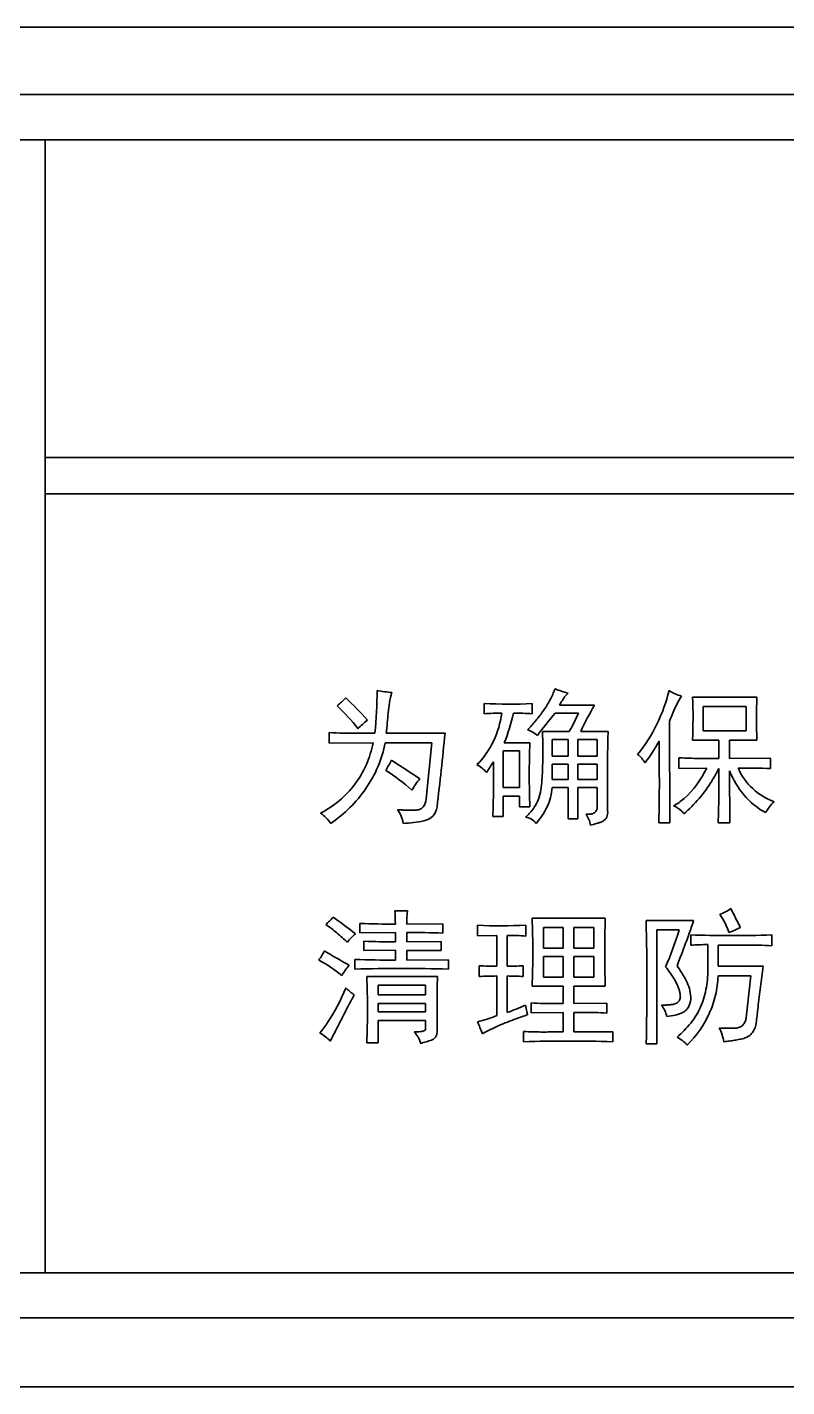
# Model space of a CAD drawing. Header units: millimetres. Extents: x 32496 to 166256, y 3504 to 23939.
# Drawn here: x 41581.1 to 41597.87, y 11585.08 to 11615.08 of the extents above; entities that cross this region are included whole.
import ezdxf

# ---------------------------------------------------------------- set-up
doc = ezdxf.new("R2010")
doc.units = ezdxf.units.MM
doc.layers.get('0').update_dxf_attribs({"lineweight": 35})

msp = doc.modelspace()

# ---------------------------------------------------------------- linework, layer by layer
at = {"linetype": 'Continuous'}
for p, q in [((41556.14, 11615.075), (41638.14, 11615.075)), ((41556.069, 11613.593), (41638.21, 11613.593)), ((41638.21, 11612.593), (41556.069, 11612.593)), ((41581.501, 11612.593), (41581.501, 11605.578)), ((41581.501, 11605.578), (41581.501, 11604.778)), ((41581.501, 11605.578), (41638.64, 11605.578)), ((41581.501, 11604.778), (41581.501, 11587.594)), ((41638.64, 11604.778), (41581.501, 11604.778)), ((41591.189, 11599.926), (41591.189, 11600.152)), ((41592.248, 11600.152), (41592.248, 11599.926)), ((41592.853, 11600.115), (41593.622, 11600.115)), ((41595.785, 11600.291), (41597.21, 11600.291)), ((41593.269, 11599.938), (41592.752, 11599.938)), ((41596.025, 11600.089), (41596.025, 11599.547)), ((41596.97, 11600.089), (41596.025, 11600.089)), ((41596.97, 11599.547), (41596.97, 11600.089)), ((41587.766, 11599.276), (41587.766, 11599.51)), ((41592.475, 11599.535), (41593.067, 11599.535)), ((41593.32, 11599.535), (41593.925, 11599.535)), ((41595.281, 11599.762), (41595.287, 11597.518)), ((41596.025, 11599.547), (41596.97, 11599.547)), ((41588.736, 11599.283), (41587.766, 11599.276)), ((41588.395, 11599.497), (41588.436, 11599.497)), ((41588.395, 11599.497), (41588.436, 11599.497)), ((41590.035, 11599.283), (41589.001, 11599.283)), ((41589.026, 11599.497), (41590.324, 11599.497)), ((41589.909, 11598.047), (41590.035, 11599.283)), ((41591.631, 11599.283), (41592.198, 11599.283)), ((41592.689, 11599.358), (41592.689, 11598.993)), ((41593.043, 11599.358), (41592.689, 11599.358)), ((41593.043, 11598.993), (41593.043, 11599.358)), ((41593.257, 11599.358), (41593.257, 11598.993)), ((41593.685, 11599.358), (41593.257, 11599.358)), ((41593.685, 11598.993), (41593.685, 11599.358)), ((41596.365, 11599.346), (41595.785, 11599.346)), ((41596.365, 11598.942), (41596.365, 11599.346)), ((41596.605, 11599.346), (41596.605, 11598.942)), ((41597.21, 11599.346), (41596.605, 11599.346)), ((41591.606, 11599.106), (41591.606, 11598.3)), ((41591.971, 11599.106), (41591.606, 11599.106)), ((41591.971, 11598.3), (41591.971, 11599.106)), ((41592.689, 11598.993), (41593.043, 11598.993)), ((41593.257, 11598.993), (41593.685, 11598.993)), ((41595.483, 11598.722), (41595.483, 11598.955)), ((41596.605, 11598.942), (41597.512, 11598.949)), ((41597.512, 11598.949), (41597.512, 11598.716)), ((41592.689, 11598.816), (41592.689, 11598.476)), ((41593.043, 11598.816), (41592.689, 11598.816)), ((41593.043, 11598.476), (41593.043, 11598.816)), ((41593.257, 11598.816), (41593.257, 11598.476)), ((41593.685, 11598.816), (41593.257, 11598.816)), ((41593.685, 11598.476), (41593.685, 11598.816)), ((41596.1, 11598.728), (41595.483, 11598.722)), ((41596.605, 11598.665), (41596.611, 11597.518)), ((41592.689, 11598.476), (41593.043, 11598.476)), ((41593.257, 11598.476), (41593.685, 11598.476)), ((41591.606, 11598.3), (41591.971, 11598.3)), ((41591.606, 11598.111), (41591.606, 11597.657)), ((41591.971, 11598.111), (41591.606, 11598.111)), ((41591.971, 11597.871), (41591.971, 11598.111)), ((41593.043, 11598.3), (41592.689, 11598.3)), ((41593.043, 11597.606), (41593.043, 11598.3)), ((41593.257, 11598.3), (41593.257, 11597.606)), ((41593.685, 11598.3), (41593.257, 11598.3)), ((41593.685, 11597.871), (41593.685, 11598.3)), ((41592.198, 11597.871), (41591.971, 11597.871)), ((41591.606, 11597.657), (41591.379, 11597.657)), ((41593.257, 11597.606), (41593.043, 11597.606)), ((41595.287, 11597.518), (41595.042, 11597.518)), ((41596.611, 11597.518), (41596.352, 11597.518)), ((41589.215, 11595.577), (41589.493, 11595.577)), ((41592.248, 11595.413), (41593.862, 11595.413)), ((41594.764, 11595.362), (41595.81, 11595.362)), ((41588.446, 11595.092), (41588.446, 11595.3)), ((41589.228, 11595.098), (41588.446, 11595.092)), ((41589.228, 11594.896), (41589.228, 11595.098)), ((41589.48, 11595.287), (41590.274, 11595.293)), ((41589.48, 11595.098), (41589.48, 11594.896)), ((41590.274, 11595.293), (41590.274, 11595.085)), ((41591.038, 11595.029), (41591.038, 11595.262)), ((41591.467, 11595.035), (41591.038, 11595.029)), ((41591.467, 11594.354), (41591.467, 11595.035)), ((41591.694, 11595.035), (41591.694, 11594.354)), ((41592.109, 11595.262), (41592.109, 11595.022)), ((41592.5, 11595.211), (41592.5, 11594.757)), ((41592.929, 11595.211), (41592.5, 11595.211)), ((41592.929, 11594.757), (41592.929, 11595.211)), ((41593.168, 11595.211), (41593.168, 11594.757)), ((41593.609, 11595.211), (41593.168, 11595.211)), ((41593.609, 11594.757), (41593.609, 11595.211)), ((41595.003, 11595.161), (41595.003, 11592.64)), ((41595.495, 11595.161), (41595.003, 11595.161)), ((41595.706, 11595.061), (41595.697, 11595.034)), ((41595.707, 11595.061), (41595.697, 11595.034)), ((41595.747, 11594.82), (41595.747, 11595.047)), ((41597.537, 11595.047), (41597.537, 11594.808)), ((41588.535, 11594.701), (41588.535, 11594.909)), ((41589.228, 11594.707), (41588.535, 11594.701)), ((41589.228, 11594.493), (41589.228, 11594.707)), ((41589.48, 11594.896), (41590.236, 11594.902)), ((41589.48, 11594.705), (41589.48, 11594.493)), ((41590.236, 11594.699), (41589.48, 11594.705)), ((41590.236, 11594.902), (41590.236, 11594.699)), ((41592.5, 11594.757), (41592.929, 11594.757)), ((41593.168, 11594.757), (41593.609, 11594.757)), ((41596.125, 11594.329), (41596.125, 11594.833)), ((41596.352, 11594.82), (41596.352, 11594.354)), ((41588.333, 11594.291), (41588.333, 11594.505)), ((41589.48, 11594.493), (41590.4, 11594.499)), ((41590.4, 11594.499), (41590.4, 11594.291)), ((41592.5, 11594.569), (41592.5, 11594.115)), ((41592.929, 11594.569), (41592.5, 11594.569)), ((41592.929, 11594.115), (41592.929, 11594.569)), ((41593.168, 11594.569), (41593.168, 11594.115)), ((41593.609, 11594.569), (41593.168, 11594.569)), ((41593.609, 11594.115), (41593.609, 11594.569)), ((41588.598, 11594.127), (41590.161, 11594.127)), ((41591.076, 11594.127), (41591.076, 11594.367)), ((41591.467, 11593.27), (41591.467, 11594.14)), ((41591.694, 11594.14), (41591.694, 11593.333)), ((41592.047, 11594.367), (41592.047, 11594.127)), ((41592.5, 11594.115), (41592.929, 11594.115)), ((41593.168, 11594.115), (41593.609, 11594.115)), ((41596.352, 11594.354), (41597.348, 11594.354)), ((41597.071, 11594.14), (41596.352, 11594.14)), ((41596.97, 11593.22), (41597.071, 11594.14)), ((41588.85, 11593.938), (41588.85, 11593.724)), ((41589.896, 11593.938), (41588.85, 11593.938)), ((41589.896, 11593.724), (41589.896, 11593.938)), ((41592.929, 11593.913), (41592.248, 11593.913)), ((41592.929, 11593.535), (41592.929, 11593.913)), ((41593.168, 11593.913), (41593.168, 11593.535)), ((41593.862, 11593.913), (41593.168, 11593.913)), ((41588.85, 11593.724), (41589.896, 11593.724)), ((41588.85, 11593.535), (41588.85, 11593.346)), ((41589.896, 11593.535), (41588.85, 11593.535)), ((41589.896, 11593.346), (41589.896, 11593.535)), ((41592.223, 11593.327), (41592.223, 11593.547)), ((41593.168, 11593.535), (41593.899, 11593.541)), ((41593.899, 11593.541), (41593.899, 11593.32)), ((41588.85, 11593.346), (41589.896, 11593.346)), ((41592.929, 11593.333), (41592.223, 11593.327)), ((41592.929, 11592.905), (41592.929, 11593.333)), ((41593.168, 11593.333), (41593.168, 11592.905)), ((41588.85, 11593.157), (41588.85, 11592.665)), ((41589.896, 11593.157), (41588.85, 11593.157)), ((41589.896, 11592.98), (41589.896, 11593.157)), ((41592.059, 11592.69), (41592.059, 11592.917)), ((41593.168, 11592.905), (41594.026, 11592.911)), ((41594.026, 11592.911), (41594.026, 11592.69)), ((41588.85, 11592.665), (41588.598, 11592.665)), ((41595.003, 11592.64), (41594.764, 11592.64)), ((41580.701, 11587.594), (41581.501, 11587.594)), ((41581.501, 11587.594), (41638.21, 11587.594)), ((41638.21, 11586.594), (41556.069, 11586.594)), ((41638.14, 11585.075), (41556.14, 11585.075))]:
    msp.add_line(p, q, dxfattribs=at)
for centre, radius, start, end in [((41593.46, 11602.045), 1.717, 245.6676, 255.9429), ((41589.214, 11601.713), 4.426, 330.5233, 336.3632), ((41637.549, 11544.089), 74.143, 131.30395, 131.52509), ((41588.514, 11655.564), 56.068, 269.9199, 270.2659), ((41574.622, 11576.208), 26.943, 55.7904, 57.3961), ((41556.524, 11620.662), 41.118, 327.5962, 327.9913), ((41591.501, 11598.385), 0.951, 308.8101, 323.0423), ((41591.516, 11598.374), 0.933, 323.0737, 325.965), ((41579.634, 11600.753), 17.051, 340.4993, 341.5696), ((41584.293, 11590.009), 6.486, 51.3258, 51.8561), ((41587.102, 11597.793), 8.796, 336.8951, 342.5848), ((41578.854, 11601.031), 17.879, 339.8159, 340.4034), ((41596.695, 11624.251), 29.219, 268.1405, 269.7976), ((41596.681, 11618.858), 23.826, 269.7854, 272.0582), ((41577.25, 11601.622), 19.588, 338.2593, 339.8091), ((41585.89, 11591.508), 3.41, 50.8488, 61.0813), ((41589.367, 11556.435), 37.871, 88.436, 91.564), ((41570.428, 11593.396), 18.184, 357.6964, 2.3036), ((41591.693, 11599.202), 4.848, 270.0076, 274.181), ((41591.693, 11589.29), 4.85, 85.82, 89.9913), ((41590.642, 11596.817), 3.868, 229.5151, 233.1085), ((41594.206, 11593.866), 2.14, 193.8762, 195.1876), ((41594.32, 11593.896), 2.257, 195.1815, 195.7697), ((41584.706, 11590.259), 6.953, 22.0317, 24.4044)]:
    msp.add_arc(centre, radius, start, end, dxfattribs=at)
for points in [[(41588.774, 11599.497), (41588.811, 11599.811), (41588.825, 11600.127), (41588.824, 11600.442)], [(41588.824, 11600.442), (41588.933, 11600.422), (41589.043, 11600.403), (41589.153, 11600.392)], [(41595.269, 11600.442), (41595.35, 11600.382), (41595.448, 11600.344), (41595.546, 11600.316)], [(41587.942, 11600.102), (41588.011, 11600.155), (41588.075, 11600.213), (41588.131, 11600.279)], [(41588.396, 11599.598), (41588.265, 11599.783), (41588.106, 11599.946), (41587.942, 11600.102)], [(41588.131, 11600.279), (41588.296, 11600.12), (41588.461, 11599.96), (41588.61, 11599.787)], [(41591.189, 11600.152), (41591.542, 11600.135), (41591.896, 11600.133), (41592.248, 11600.152)], [(41593.622, 11600.115), (41593.515, 11599.925), (41593.408, 11599.734), (41593.32, 11599.535)], [(41595.785, 11599.346), (41595.802, 11599.66), (41595.804, 11599.976), (41595.785, 11600.291)], [(41597.21, 11600.291), (41597.193, 11599.976), (41597.191, 11599.66), (41597.21, 11599.346)], [(41591.58, 11599.938), (41591.45, 11599.938), (41591.319, 11599.936), (41591.189, 11599.926)], [(41591.832, 11599.938), (41591.784, 11599.715), (41591.719, 11599.494), (41591.631, 11599.283)], [(41592.248, 11599.926), (41592.11, 11599.936), (41591.971, 11599.939), (41591.832, 11599.938)], [(41592.752, 11599.938), (41592.617, 11599.779), (41592.488, 11599.614), (41592.362, 11599.447)], [(41587.766, 11599.51), (41587.976, 11599.5), (41588.185, 11599.497), (41588.395, 11599.497)], [(41592.362, 11599.447), (41592.299, 11599.501), (41592.226, 11599.546), (41592.147, 11599.573)], [(41590.324, 11599.497), (41590.272, 11598.954), (41590.211, 11598.413), (41590.148, 11597.871)], [(41592.198, 11599.283), (41592.178, 11598.813), (41592.18, 11598.341), (41592.198, 11597.871)], [(41595.054, 11599.321), (41594.958, 11599.156), (41594.856, 11598.993), (41594.739, 11598.842)], [(41589.014, 11598.678), (41589.06, 11598.751), (41589.104, 11598.826), (41589.14, 11598.905)], [(41594.739, 11598.842), (41594.698, 11598.914), (41594.642, 11598.981), (41594.575, 11599.03)], [(41589.594, 11598.237), (41589.414, 11598.4), (41589.22, 11598.549), (41589.014, 11598.678)], [(41591.24, 11598.627), (41591.184, 11598.701), (41591.107, 11598.76), (41591.026, 11598.804)], [(41597.512, 11598.716), (41597.273, 11598.729), (41597.033, 11598.73), (41596.794, 11598.728)], [(41589.77, 11598.489), (41589.699, 11598.415), (41589.644, 11598.326), (41589.594, 11598.237)], [(41587.804, 11597.506), (41587.739, 11597.591), (41587.666, 11597.674), (41587.577, 11597.732)], [(41589.404, 11597.506), (41589.382, 11597.612), (41589.341, 11597.719), (41589.278, 11597.808)], [(41593.534, 11597.468), (41593.525, 11597.554), (41593.486, 11597.639), (41593.433, 11597.707)], [(41597.588, 11597.984), (41597.511, 11597.917), (41597.45, 11597.833), (41597.399, 11597.745)], [(41596.39, 11595.501), (41596.475, 11595.532), (41596.558, 11595.573), (41596.63, 11595.627)], [(41596.63, 11595.627), (41596.702, 11595.489), (41596.774, 11595.351), (41596.844, 11595.211)], [(41587.69, 11595.274), (41587.749, 11595.325), (41587.805, 11595.379), (41587.854, 11595.438)], [(41587.854, 11595.438), (41588.004, 11595.331), (41588.154, 11595.224), (41588.299, 11595.11)], [(41589.228, 11595.287), (41589.228, 11595.384), (41589.224, 11595.481), (41589.215, 11595.577)], [(41589.493, 11595.577), (41589.485, 11595.481), (41589.48, 11595.384), (41589.48, 11595.287)], [(41592.248, 11593.913), (41592.265, 11594.413), (41592.267, 11594.913), (41592.248, 11595.413)], [(41593.862, 11595.413), (41593.843, 11594.913), (41593.845, 11594.413), (41593.862, 11593.913)], [(41594.764, 11592.64), (41594.787, 11593.547), (41594.784, 11594.455), (41594.764, 11595.362)], [(41596.592, 11595.098), (41596.544, 11595.24), (41596.478, 11595.379), (41596.39, 11595.501)], [(41588.346, 11595.073), (41588.281, 11595.016), (41588.221, 11594.953), (41588.169, 11594.884)], [(41588.446, 11595.3), (41588.707, 11595.286), (41588.967, 11595.286), (41589.228, 11595.287)], [(41590.274, 11595.085), (41590.01, 11595.099), (41589.745, 11595.1), (41589.48, 11595.098)], [(41591.038, 11595.262), (41591.395, 11595.24), (41591.753, 11595.243), (41592.109, 11595.262)], [(41592.109, 11595.022), (41591.971, 11595.033), (41591.832, 11595.037), (41591.694, 11595.035)], [(41596.844, 11595.211), (41596.762, 11595.17), (41596.677, 11595.133), (41596.592, 11595.098)], [(41588.535, 11594.909), (41588.765, 11594.896), (41588.997, 11594.895), (41589.228, 11594.896)], [(41596.125, 11594.833), (41595.999, 11594.833), (41595.873, 11594.829), (41595.747, 11594.82)], [(41587.539, 11594.493), (41587.585, 11594.557), (41587.627, 11594.625), (41587.665, 11594.694)], [(41587.665, 11594.694), (41587.842, 11594.584), (41588.024, 11594.48), (41588.207, 11594.379)], [(41588.333, 11594.505), (41588.631, 11594.492), (41588.93, 11594.491), (41589.228, 11594.493)], [(41588.207, 11594.379), (41588.15, 11594.306), (41588.095, 11594.23), (41588.043, 11594.152)], [(41591.076, 11594.367), (41591.206, 11594.358), (41591.336, 11594.354), (41591.467, 11594.354)], [(41591.467, 11594.14), (41591.336, 11594.14), (41591.206, 11594.137), (41591.076, 11594.127)], [(41591.038, 11593.132), (41591.186, 11593.157), (41591.329, 11593.21), (41591.467, 11593.27)], [(41591.694, 11593.333), (41591.83, 11593.383), (41591.965, 11593.437), (41592.097, 11593.497)], [(41592.097, 11593.497), (41592.107, 11593.448), (41592.117, 11593.4), (41592.129, 11593.353)], [(41595.218, 11593.245), (41595.2, 11593.335), (41595.157, 11593.421), (41595.105, 11593.497)], [(41596.479, 11592.69), (41596.461, 11592.795), (41596.425, 11592.898), (41596.378, 11592.993)], [(41587.791, 11592.703), (41587.723, 11592.771), (41587.649, 11592.835), (41587.564, 11592.879)], [(41595.672, 11592.615), (41595.608, 11592.686), (41595.531, 11592.748), (41595.445, 11592.791)]]:
    msp.add_open_spline(points, degree=3, dxfattribs=at)
for points, knots in [([(41592.147, 11599.573), (41592.211, 11599.639), (41592.332, 11599.775), (41592.5, 11599.993), (41592.646, 11600.226), (41592.721, 11600.394), (41592.752, 11600.48)], [0, 0, 0, 0, 0.249941, 0.500009, 0.749991, 1, 1, 1, 1]), ([(41594.575, 11599.03), (41594.743, 11599.234), (41595.03, 11599.684), (41595.206, 11600.186), (41595.269, 11600.442)], [0, 0, 0, 0, 0.499882, 1, 1, 1, 1]), ([(41589.153, 11600.392), (41589.13, 11600.32), (41589.093, 11600.173), (41589.068, 11599.948), (41589.051, 11599.722), (41589.034, 11599.572), (41589.026, 11599.497)], [0, 0, 0, 0, 0.250092, 0.499971, 0.750043, 1, 1, 1, 1]), ([(41593.043, 11600.379), (41593.022, 11600.362), (41592.972, 11600.314), (41592.913, 11600.222), (41592.872, 11600.151), (41592.853, 11600.115)], [0, 0, 0, 0, 0.25018, 0.624988, 1, 1, 1, 1]), ([(41595.546, 11600.316), (41595.503, 11600.252), (41595.427, 11600.118), (41595.346, 11599.929), (41595.299, 11599.81), (41595.281, 11599.762)], [0, 0, 0, 0, 0.374937, 0.749993, 1, 1, 1, 1]), ([(41591.026, 11598.804), (41591.182, 11598.949), (41591.428, 11599.313), (41591.545, 11599.728), (41591.58, 11599.938)], [0, 0, 0, 0, 0.499344, 1, 1, 1, 1]), ([(41592.288, 11597.852), (41592.328, 11597.911), (41592.396, 11598.039), (41592.447, 11598.249), (41592.466, 11598.463), (41592.48, 11598.749), (41592.486, 11599.106), (41592.48, 11599.392), (41592.475, 11599.535)], [0, 0, 0, 0, 0.125258, 0.250058, 0.375336, 0.500276, 0.750114, 1, 1, 1, 1]), ([(41593.925, 11599.535), (41593.92, 11599.389), (41593.91, 11599.024), (41593.912, 11598.44), (41593.912, 11598.002), (41593.912, 11597.783)], [0, 0, 0, 0, 0.250004, 0.625, 1, 1, 1, 1]), ([(41587.577, 11597.732), (41587.725, 11597.809), (41588.005, 11597.995), (41588.35, 11598.363), (41588.605, 11598.797), (41588.704, 11599.119), (41588.736, 11599.283)], [0, 0, 0, 0, 0.249992, 0.499989, 0.749992, 1, 1, 1, 1]), ([(41589.001, 11599.283), (41588.935, 11598.925), (41588.637, 11598.232), (41588.101, 11597.716), (41587.804, 11597.506)], [0, 0, 0, 0, 0.499597, 1, 1, 1, 1]), ([(41595.042, 11597.518), (41595.047, 11597.668), (41595.056, 11598.044), (41595.054, 11598.645), (41595.054, 11599.096), (41595.054, 11599.321)], [0, 0, 0, 0, 0.250004, 0.625, 1, 1, 1, 1]), ([(41595.483, 11598.955), (41595.593, 11598.948), (41595.813, 11598.94), (41596.108, 11598.943), (41596.292, 11598.942), (41596.365, 11598.942)], [0, 0, 0, 0, 0.374988, 0.75, 1, 1, 1, 1]), ([(41591.379, 11597.657), (41591.383, 11597.758), (41591.392, 11598.01), (41591.392, 11598.413), (41591.391, 11598.716), (41591.391, 11598.867)], [0, 0, 0, 0, 0.250006, 0.624999, 1, 1, 1, 1]), ([(41595.369, 11597.896), (41595.452, 11597.94), (41595.76, 11598.155), (41595.978, 11598.477), (41596.1, 11598.728)], [0, 0, 0, 0, 0.25113, 1, 1, 1, 1]), ([(41596.365, 11598.716), (41596.318, 11598.621), (41596.114, 11598.253), (41595.838, 11597.922), (41595.596, 11597.72)], [0, 0, 0, 0, 0.250691, 1, 1, 1, 1]), ([(41596.352, 11597.518), (41596.357, 11597.618), (41596.367, 11597.867), (41596.365, 11598.267), (41596.366, 11598.566), (41596.365, 11598.716)], [0, 0, 0, 0, 0.250008, 0.624999, 1, 1, 1, 1]), ([(41597.399, 11597.745), (41597.218, 11597.842), (41596.893, 11598.114), (41596.684, 11598.475), (41596.605, 11598.665)], [0, 0, 0, 0, 0.499611, 1, 1, 1, 1]), ([(41596.794, 11598.728), (41596.87, 11598.559), (41597.088, 11598.247), (41597.414, 11598.048), (41597.588, 11597.984)], [0, 0, 0, 0, 0.500059, 1, 1, 1, 1]), ([(41589.278, 11597.808), (41589.31, 11597.806), (41589.375, 11597.803), (41589.471, 11597.801), (41589.568, 11597.799), (41589.664, 11597.797), (41589.762, 11597.809), (41589.874, 11597.882), (41589.903, 11597.984), (41589.909, 11598.047)], [0, 0, 0, 0, 0.125385, 0.250797, 0.376103, 0.501677, 0.626983, 0.752254, 1, 1, 1, 1]), ([(41592.689, 11598.3), (41592.68, 11598.153), (41592.598, 11597.863), (41592.432, 11597.617), (41592.336, 11597.506)], [0, 0, 0, 0, 0.49944, 1, 1, 1, 1]), ([(41590.148, 11597.871), (41590.138, 11597.797), (41590.072, 11597.645), (41589.854, 11597.552), (41589.631, 11597.523), (41589.48, 11597.509), (41589.404, 11597.506)], [0, 0, 0, 0, 0.248469, 0.497751, 0.748797, 1, 1, 1, 1]), ([(41593.433, 11597.707), (41593.462, 11597.707), (41593.518, 11597.711), (41593.606, 11597.72), (41593.671, 11597.785), (41593.684, 11597.842), (41593.685, 11597.871)], [0, 0, 0, 0, 0.249873, 0.50085, 0.749907, 1, 1, 1, 1]), ([(41593.912, 11597.783), (41593.919, 11597.737), (41593.912, 11597.664), (41593.858, 11597.587), (41593.799, 11597.548), (41593.734, 11597.524), (41593.646, 11597.497), (41593.579, 11597.478), (41593.534, 11597.468)], [0, 0, 0, 0, 0.248836, 0.373572, 0.499448, 0.624614, 0.749776, 1, 1, 1, 1]), ([(41595.596, 11597.72), (41595.583, 11597.74), (41595.521, 11597.815), (41595.436, 11597.868), (41595.369, 11597.896)], [0, 0, 0, 0, 0.251072, 1, 1, 1, 1]), ([(41592.336, 11597.506), (41592.309, 11597.544), (41592.237, 11597.609), (41592.144, 11597.639), (41592.097, 11597.644)], [0, 0, 0, 0, 0.500075, 1, 1, 1, 1]), ([(41588.169, 11594.884), (41588.096, 11594.956), (41587.941, 11595.093), (41587.777, 11595.219), (41587.69, 11595.274)], [0, 0, 0, 0, 0.50004, 1, 1, 1, 1]), ([(41597.537, 11594.808), (41597.439, 11594.813), (41597.192, 11594.823), (41596.797, 11594.821), (41596.5, 11594.821), (41596.352, 11594.82)], [0, 0, 0, 0, 0.250008, 0.624999, 1, 1, 1, 1]), ([(41590.161, 11594.127), (41590.156, 11594.027), (41590.146, 11593.778), (41590.148, 11593.379), (41590.148, 11593.08), (41590.148, 11592.93)], [0, 0, 0, 0, 0.250008, 0.624999, 1, 1, 1, 1]), ([(41595.105, 11593.497), (41595.131, 11593.497), (41595.183, 11593.498), (41595.261, 11593.503), (41595.339, 11593.51), (41595.417, 11593.525), (41595.486, 11593.569), (41595.522, 11593.644), (41595.517, 11593.724), (41595.503, 11593.801), (41595.481, 11593.876), (41595.44, 11593.973), (41595.377, 11594.088), (41595.289, 11594.217), (41595.225, 11594.301), (41595.193, 11594.342)], [0, 0, 0, 0, 0.062499, 0.12495, 0.187517, 0.250014, 0.312543, 0.375057, 0.437586, 0.500161, 0.562587, 0.625129, 0.750066, 0.875028, 1, 1, 1, 1]), ([(41595.445, 11594.367), (41595.482, 11594.315), (41595.552, 11594.208), (41595.651, 11594.043), (41595.724, 11593.865), (41595.757, 11593.675), (41595.736, 11593.511), (41595.666, 11593.401), (41595.588, 11593.341), (41595.5, 11593.302), (41595.376, 11593.268), (41595.282, 11593.252), (41595.218, 11593.245)], [0, 0, 0, 0, 0.124976, 0.249982, 0.374949, 0.499839, 0.624428, 0.687121, 0.749715, 0.812496, 0.875023, 1, 1, 1, 1]), ([(41595.445, 11592.791), (41595.557, 11592.883), (41595.761, 11593.093), (41595.994, 11593.467), (41596.108, 11593.892), (41596.13, 11594.184), (41596.125, 11594.329)], [0, 0, 0, 0, 0.249998, 0.499986, 0.749998, 1, 1, 1, 1]), ([(41596.352, 11594.14), (41596.347, 11593.998), (41596.309, 11593.713), (41596.124, 11593.174), (41595.871, 11592.816), (41595.672, 11592.615)], [0, 0, 0, 0, 0.250446, 0.500964, 1, 1, 1, 1]), ([(41597.348, 11594.354), (41597.326, 11594.203), (41597.284, 11593.901), (41597.24, 11593.497), (41597.209, 11593.245), (41597.197, 11593.144)], [0, 0, 0, 0, 0.374996, 0.749999, 1, 1, 1, 1]), ([(41587.564, 11592.879), (41587.624, 11592.954), (41587.849, 11593.265), (41588.021, 11593.61), (41588.131, 11593.875)], [0, 0, 0, 0, 0.25024, 1, 1, 1, 1]), ([(41588.321, 11593.724), (41588.274, 11593.64), (41588.159, 11593.43), (41587.99, 11593.086), (41587.857, 11592.83), (41587.791, 11592.703)], [0, 0, 0, 0, 0.250007, 0.625001, 1, 1, 1, 1]), ([(41592.223, 11593.547), (41592.311, 11593.541), (41592.488, 11593.532), (41592.723, 11593.535), (41592.87, 11593.535), (41592.929, 11593.535)], [0, 0, 0, 0, 0.374979, 0.749999, 1, 1, 1, 1]), ([(41592.147, 11593.283), (41592.062, 11593.255), (41591.849, 11593.181), (41591.512, 11593.054), (41591.269, 11592.934), (41591.152, 11592.867)], [0, 0, 0, 0, 0.250008, 0.625049, 1, 1, 1, 1]), ([(41593.899, 11593.32), (41593.808, 11593.327), (41593.625, 11593.336), (41593.382, 11593.333), (41593.229, 11593.333), (41593.168, 11593.333)], [0, 0, 0, 0, 0.374982, 0.749999, 1, 1, 1, 1]), ([(41596.378, 11592.993), (41596.407, 11592.992), (41596.467, 11592.99), (41596.557, 11592.989), (41596.647, 11592.987), (41596.737, 11592.986), (41596.825, 11593.004), (41596.906, 11593.051), (41596.951, 11593.132), (41596.966, 11593.19), (41596.97, 11593.22)], [0, 0, 0, 0, 0.125001, 0.249968, 0.375022, 0.499983, 0.625068, 0.750051, 0.87501, 1, 1, 1, 1]), ([(41589.644, 11592.905), (41589.668, 11592.905), (41589.715, 11592.906), (41589.773, 11592.911), (41589.82, 11592.918), (41589.853, 11592.928), (41589.886, 11592.944), (41589.895, 11592.968), (41589.896, 11592.98)], [0, 0, 0, 0, 0.250071, 0.50017, 0.625175, 0.75007, 0.875504, 1, 1, 1, 1]), ([(41589.783, 11592.652), (41589.78, 11592.677), (41589.764, 11592.736), (41589.715, 11592.821), (41589.669, 11592.878), (41589.644, 11592.905)], [0, 0, 0, 0, 0.250259, 0.624997, 1, 1, 1, 1]), ([(41590.148, 11592.93), (41590.15, 11592.909), (41590.147, 11592.866), (41590.127, 11592.804), (41590.085, 11592.754), (41590.027, 11592.725), (41589.966, 11592.707), (41589.905, 11592.688), (41589.844, 11592.669), (41589.803, 11592.658), (41589.783, 11592.652)], [0, 0, 0, 0, 0.124819, 0.251088, 0.374967, 0.500774, 0.625646, 0.750322, 0.875192, 1, 1, 1, 1]), ([(41592.059, 11592.917), (41592.131, 11592.913), (41592.313, 11592.903), (41592.603, 11592.905), (41592.82, 11592.904), (41592.929, 11592.905)], [0, 0, 0, 0, 0.250013, 0.624999, 1, 1, 1, 1]), ([(41597.197, 11593.144), (41597.195, 11593.105), (41597.18, 11593.026), (41597.134, 11592.915), (41597.054, 11592.823), (41596.947, 11592.767), (41596.83, 11592.742), (41596.714, 11592.722), (41596.596, 11592.704), (41596.518, 11592.694), (41596.479, 11592.69)], [0, 0, 0, 0, 0.12484, 0.250569, 0.375057, 0.500559, 0.625415, 0.750375, 0.875151, 1, 1, 1, 1]), ([(41594.026, 11592.69), (41593.698, 11592.7), (41593.042, 11592.71), (41592.387, 11592.702), (41592.059, 11592.69)], [0, 0, 0, 0, 0.500003, 1, 1, 1, 1])]:
    msp.add_open_spline(points, degree=3, knots=knots, dxfattribs=at)

doc.saveas('drawing.dxf')
